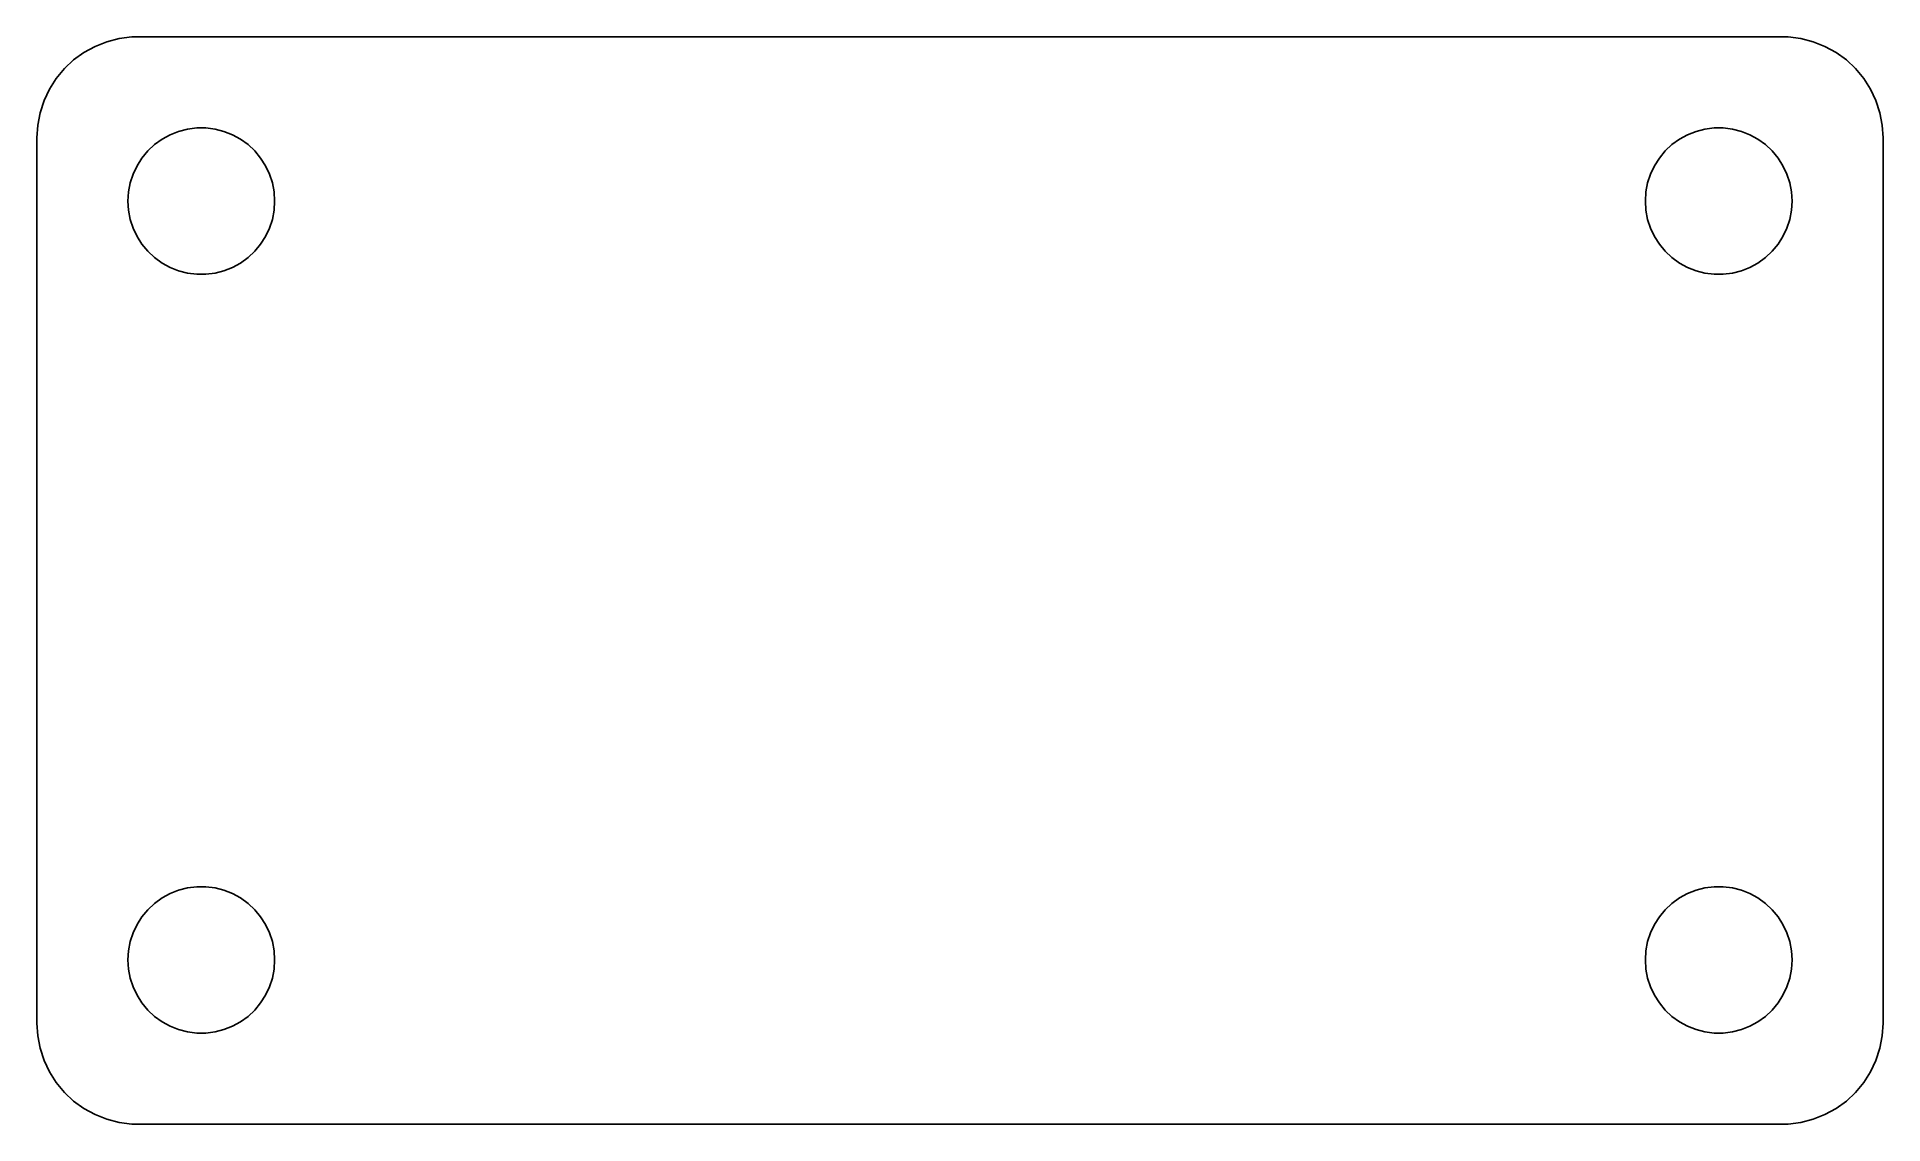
# Model space of a CAD drawing. Header units: metres. Extents: x -36.5 to 36.5, y -21.5 to 21.5.
import ezdxf

# ---------------------------------------------------------------- set-up
doc = ezdxf.new("R2010")
doc.units = ezdxf.units.M

msp = doc.modelspace()

# ---------------------------------------------------------------- linework, layer by layer
for p, q in [((-33.7361, 21.3042), (-34.2031, 21.1193)), ((-33.2495, 21.4291), (-33.7361, 21.3042)), ((-32.7512, 21.4921), (-33.2495, 21.4291)), ((32.7512, 21.4921), (-32.7512, 21.4921)), ((33.2495, 21.4291), (32.7512, 21.4921)), ((33.7361, 21.3042), (33.2495, 21.4291)), ((34.2031, 21.1193), (33.7361, 21.3042)), ((-35.0497, 20.582), (-35.4159, 20.2382)), ((-34.6433, 20.8773), (-35.0497, 20.582)), ((-34.2031, 21.1193), (-34.6433, 20.8773)), ((34.6433, 20.8773), (34.2031, 21.1193)), ((35.0497, 20.582), (34.6433, 20.8773)), ((35.4159, 20.2382), (35.0497, 20.582)), ((-35.7361, 19.8511), (-36.0052, 19.427)), ((-35.4159, 20.2382), (-35.7361, 19.8511)), ((35.7361, 19.8511), (35.4159, 20.2382)), ((36.0052, 19.427), (35.7361, 19.8511)), ((-36.0052, 19.427), (-36.2191, 18.9725)), ((36.2191, 18.9725), (36.0052, 19.427)), ((-36.3743, 18.4948), (-36.4685, 18.0013)), ((-36.2191, 18.9725), (-36.3743, 18.4948)), ((36.3743, 18.4948), (36.2191, 18.9725)), ((36.4685, 18.0013), (36.3743, 18.4948)), ((-36.4685, 18.0013), (-36.5, 17.5)), ((-31.5539, 17.4485), (-31.2348, 17.624)), ((-31.2348, 17.624), (-30.8961, 17.7581)), ((-30.8961, 17.7581), (-30.5434, 17.8486)), ((-30.5434, 17.8486), (-30.1821, 17.8943)), ((-30.1821, 17.8943), (-29.8179, 17.8943)), ((-29.8179, 17.8943), (-29.4566, 17.8486)), ((-29.4566, 17.8486), (-29.1039, 17.7581)), ((-29.1039, 17.7581), (-28.7652, 17.624)), ((-28.7652, 17.624), (-28.4461, 17.4485)), ((28.4461, 17.4485), (28.7652, 17.624)), ((28.7652, 17.624), (29.1039, 17.7581)), ((29.1039, 17.7581), (29.4566, 17.8486)), ((29.4566, 17.8486), (29.8179, 17.8943)), ((29.8179, 17.8943), (30.1821, 17.8943)), ((30.1821, 17.8943), (30.5434, 17.8486)), ((30.5434, 17.8486), (30.8961, 17.7581)), ((30.8961, 17.7581), (31.2348, 17.624)), ((31.2348, 17.624), (31.5539, 17.4485)), ((36.5, 17.5), (36.4685, 18.0013)), ((-36.5, 17.5), (-36.5, -17.5)), ((-32.3461, 16.7046), (-32.114, 16.9852)), ((-32.114, 16.9852), (-31.8485, 17.2345)), ((-31.8485, 17.2345), (-31.5539, 17.4485)), ((-28.4461, 17.4485), (-28.1515, 17.2345)), ((-28.1515, 17.2345), (-27.886, 16.9852)), ((-27.886, 16.9852), (-27.6538, 16.7046)), ((27.6538, 16.7046), (27.886, 16.9852)), ((27.886, 16.9852), (28.1515, 17.2345)), ((28.1515, 17.2345), (28.4461, 17.4485)), ((31.5539, 17.4485), (31.8485, 17.2345)), ((31.8485, 17.2345), (32.114, 16.9852)), ((32.114, 16.9852), (32.3461, 16.7046)), ((36.5, -17.5), (36.5, 17.5)), ((-32.8089, 15.7212), (-32.6964, 16.0676)), ((-32.6964, 16.0676), (-32.5413, 16.3971)), ((-32.5413, 16.3971), (-32.3461, 16.7046)), ((-27.6538, 16.7046), (-27.4587, 16.3971)), ((-27.4587, 16.3971), (-27.3036, 16.0676)), ((-27.3036, 16.0676), (-27.1911, 15.7212)), ((27.1911, 15.7212), (27.3036, 16.0676)), ((27.3036, 16.0676), (27.4587, 16.3971)), ((27.4587, 16.3971), (27.6538, 16.7046)), ((32.3461, 16.7046), (32.5413, 16.3971)), ((32.5413, 16.3971), (32.6964, 16.0676)), ((32.6964, 16.0676), (32.8089, 15.7212)), ((-32.9, 15), (-32.8771, 15.3635)), ((-32.8771, 15.3635), (-32.8089, 15.7212)), ((-27.1911, 15.7212), (-27.1229, 15.3635)), ((-27.1229, 15.3635), (-27.1, 15)), ((27.1, 15), (27.1229, 15.3635)), ((27.1229, 15.3635), (27.1911, 15.7212)), ((32.8089, 15.7212), (32.8771, 15.3635)), ((32.8771, 15.3635), (32.9, 15)), ((-32.8771, 14.6365), (-32.9, 15)), ((-32.8089, 14.2788), (-32.8771, 14.6365)), ((-27.1229, 14.6365), (-27.1911, 14.2788)), ((-27.1, 15), (-27.1229, 14.6365)), ((27.1229, 14.6365), (27.1, 15)), ((27.1911, 14.2788), (27.1229, 14.6365)), ((32.8771, 14.6365), (32.8089, 14.2788)), ((32.9, 15), (32.8771, 14.6365)), ((-32.6964, 13.9324), (-32.8089, 14.2788)), ((-32.5413, 13.6029), (-32.6964, 13.9324)), ((-27.3036, 13.9324), (-27.4587, 13.6029)), ((-27.1911, 14.2788), (-27.3036, 13.9324)), ((27.3036, 13.9324), (27.1911, 14.2788)), ((27.4587, 13.6029), (27.3036, 13.9324)), ((32.6964, 13.9324), (32.5413, 13.6029)), ((32.8089, 14.2788), (32.6964, 13.9324)), ((-32.3461, 13.2954), (-32.5413, 13.6029)), ((-32.114, 13.0148), (-32.3461, 13.2954)), ((-27.6538, 13.2954), (-27.886, 13.0148)), ((-27.4587, 13.6029), (-27.6538, 13.2954)), ((27.6538, 13.2954), (27.4587, 13.6029)), ((27.886, 13.0148), (27.6538, 13.2954)), ((32.3461, 13.2954), (32.114, 13.0148)), ((32.5413, 13.6029), (32.3461, 13.2954)), ((-31.8485, 12.7655), (-32.114, 13.0148)), ((-31.5539, 12.5514), (-31.8485, 12.7655)), ((-31.2348, 12.376), (-31.5539, 12.5514)), ((-28.4461, 12.5514), (-28.7652, 12.376)), ((-28.1515, 12.7655), (-28.4461, 12.5514)), ((-27.886, 13.0148), (-28.1515, 12.7655)), ((28.1515, 12.7655), (27.886, 13.0148)), ((28.4461, 12.5514), (28.1515, 12.7655)), ((28.7652, 12.376), (28.4461, 12.5514)), ((31.5539, 12.5514), (31.2348, 12.376)), ((31.8485, 12.7655), (31.5539, 12.5514)), ((32.114, 13.0148), (31.8485, 12.7655)), ((-30.8961, 12.2419), (-31.2348, 12.376)), ((-30.5434, 12.1514), (-30.8961, 12.2419)), ((-30.1821, 12.1057), (-30.5434, 12.1514)), ((-29.8179, 12.1057), (-30.1821, 12.1057)), ((-29.4566, 12.1514), (-29.8179, 12.1057)), ((-29.1039, 12.2419), (-29.4566, 12.1514)), ((-28.7652, 12.376), (-29.1039, 12.2419)), ((29.1039, 12.2419), (28.7652, 12.376)), ((29.4566, 12.1514), (29.1039, 12.2419)), ((29.8179, 12.1057), (29.4566, 12.1514)), ((30.1821, 12.1057), (29.8179, 12.1057)), ((30.5434, 12.1514), (30.1821, 12.1057)), ((30.8961, 12.2419), (30.5434, 12.1514)), ((31.2348, 12.376), (30.8961, 12.2419)), ((-31.5539, -12.5514), (-31.2348, -12.376)), ((-31.2348, -12.376), (-30.8961, -12.2419)), ((-30.8961, -12.2419), (-30.5434, -12.1514)), ((-30.5434, -12.1514), (-30.1821, -12.1057)), ((-30.1821, -12.1057), (-29.8179, -12.1057)), ((-29.8179, -12.1057), (-29.4566, -12.1514)), ((-29.4566, -12.1514), (-29.1039, -12.2419)), ((-29.1039, -12.2419), (-28.7652, -12.376)), ((-28.7652, -12.376), (-28.4461, -12.5514)), ((28.4461, -12.5514), (28.7652, -12.376)), ((28.7652, -12.376), (29.1039, -12.2419)), ((29.1039, -12.2419), (29.4566, -12.1514)), ((29.4566, -12.1514), (29.8179, -12.1057)), ((29.8179, -12.1057), (30.1821, -12.1057)), ((30.1821, -12.1057), (30.5434, -12.1514)), ((30.5434, -12.1514), (30.8961, -12.2419)), ((30.8961, -12.2419), (31.2348, -12.376)), ((31.2348, -12.376), (31.5539, -12.5514)), ((-32.3461, -13.2954), (-32.114, -13.0148)), ((-32.114, -13.0148), (-31.8485, -12.7655)), ((-31.8485, -12.7655), (-31.5539, -12.5514)), ((-28.4461, -12.5514), (-28.1515, -12.7655)), ((-28.1515, -12.7655), (-27.886, -13.0148)), ((-27.886, -13.0148), (-27.6538, -13.2954)), ((27.6538, -13.2954), (27.886, -13.0148)), ((27.886, -13.0148), (28.1515, -12.7655)), ((28.1515, -12.7655), (28.4461, -12.5514)), ((31.5539, -12.5514), (31.8485, -12.7655)), ((31.8485, -12.7655), (32.114, -13.0148)), ((32.114, -13.0148), (32.3461, -13.2954)), ((-32.6964, -13.9324), (-32.5413, -13.6029)), ((-32.5413, -13.6029), (-32.3461, -13.2954)), ((-27.6538, -13.2954), (-27.4587, -13.6029)), ((-27.4587, -13.6029), (-27.3036, -13.9324)), ((27.3036, -13.9324), (27.4587, -13.6029)), ((27.4587, -13.6029), (27.6538, -13.2954)), ((32.3461, -13.2954), (32.5413, -13.6029)), ((32.5413, -13.6029), (32.6964, -13.9324)), ((-32.8771, -14.6365), (-32.8089, -14.2788)), ((-32.8089, -14.2788), (-32.6964, -13.9324)), ((-27.3036, -13.9324), (-27.1911, -14.2788)), ((-27.1911, -14.2788), (-27.1229, -14.6365)), ((27.1229, -14.6365), (27.1911, -14.2788)), ((27.1911, -14.2788), (27.3036, -13.9324)), ((32.6964, -13.9324), (32.8089, -14.2788)), ((32.8089, -14.2788), (32.8771, -14.6365)), ((-32.9, -15), (-32.8771, -14.6365)), ((-32.8771, -15.3635), (-32.9, -15)), ((-27.1229, -14.6365), (-27.1, -15)), ((-27.1, -15), (-27.1229, -15.3635)), ((27.1, -15), (27.1229, -14.6365)), ((27.1229, -15.3635), (27.1, -15)), ((32.8771, -14.6365), (32.9, -15)), ((32.9, -15), (32.8771, -15.3635)), ((-32.8089, -15.7212), (-32.8771, -15.3635)), ((-32.6964, -16.0676), (-32.8089, -15.7212)), ((-27.1911, -15.7212), (-27.3036, -16.0676)), ((-27.1229, -15.3635), (-27.1911, -15.7212)), ((27.1911, -15.7212), (27.1229, -15.3635)), ((27.3036, -16.0676), (27.1911, -15.7212)), ((32.8089, -15.7212), (32.6964, -16.0676)), ((32.8771, -15.3635), (32.8089, -15.7212)), ((-32.5413, -16.3971), (-32.6964, -16.0676)), ((-32.3461, -16.7046), (-32.5413, -16.3971)), ((-32.114, -16.9852), (-32.3461, -16.7046)), ((-27.6538, -16.7046), (-27.886, -16.9852)), ((-27.4587, -16.3971), (-27.6538, -16.7046)), ((-27.3036, -16.0676), (-27.4587, -16.3971)), ((27.4587, -16.3971), (27.3036, -16.0676)), ((27.6538, -16.7046), (27.4587, -16.3971)), ((27.886, -16.9852), (27.6538, -16.7046)), ((32.3461, -16.7046), (32.114, -16.9852)), ((32.5413, -16.3971), (32.3461, -16.7046)), ((32.6964, -16.0676), (32.5413, -16.3971)), ((-36.5, -17.5), (-36.4685, -18.0013)), ((-31.8485, -17.2345), (-32.114, -16.9852)), ((-31.5539, -17.4485), (-31.8485, -17.2345)), ((-31.2348, -17.624), (-31.5539, -17.4485)), ((-28.4461, -17.4485), (-28.7652, -17.624)), ((-28.1515, -17.2345), (-28.4461, -17.4485)), ((-27.886, -16.9852), (-28.1515, -17.2345)), ((28.1515, -17.2345), (27.886, -16.9852)), ((28.4461, -17.4485), (28.1515, -17.2345)), ((28.7652, -17.624), (28.4461, -17.4485)), ((31.5539, -17.4485), (31.2348, -17.624)), ((31.8485, -17.2345), (31.5539, -17.4485)), ((32.114, -16.9852), (31.8485, -17.2345)), ((36.4685, -18.0013), (36.5, -17.5)), ((-36.4685, -18.0013), (-36.3743, -18.4948)), ((-30.8961, -17.7581), (-31.2348, -17.624)), ((-30.5434, -17.8486), (-30.8961, -17.7581)), ((-30.1821, -17.8943), (-30.5434, -17.8486)), ((-29.8179, -17.8943), (-30.1821, -17.8943)), ((-29.4566, -17.8486), (-29.8179, -17.8943)), ((-29.1039, -17.7581), (-29.4566, -17.8486)), ((-28.7652, -17.624), (-29.1039, -17.7581)), ((29.1039, -17.7581), (28.7652, -17.624)), ((29.4566, -17.8486), (29.1039, -17.7581)), ((29.8179, -17.8943), (29.4566, -17.8486)), ((30.1821, -17.8943), (29.8179, -17.8943)), ((30.5434, -17.8486), (30.1821, -17.8943)), ((30.8961, -17.7581), (30.5434, -17.8486)), ((31.2348, -17.624), (30.8961, -17.7581)), ((36.3743, -18.4948), (36.4685, -18.0013)), ((-36.3743, -18.4948), (-36.2191, -18.9725)), ((-36.2191, -18.9725), (-36.0052, -19.427)), ((36.0052, -19.427), (36.2191, -18.9725)), ((36.2191, -18.9725), (36.3743, -18.4948)), ((-36.0052, -19.427), (-35.7361, -19.8511)), ((35.7361, -19.8511), (36.0052, -19.427)), ((-35.7361, -19.8511), (-35.4159, -20.2382)), ((-35.4159, -20.2382), (-35.0497, -20.582)), ((35.0497, -20.582), (35.4159, -20.2382)), ((35.4159, -20.2382), (35.7361, -19.8511)), ((-35.0497, -20.582), (-34.6433, -20.8773)), ((-34.6433, -20.8773), (-34.2031, -21.1193)), ((-34.2031, -21.1193), (-33.7361, -21.3042)), ((33.7361, -21.3042), (34.2031, -21.1193)), ((34.2031, -21.1193), (34.6433, -20.8773)), ((34.6433, -20.8773), (35.0497, -20.582)), ((-33.7361, -21.3042), (-33.2495, -21.4291)), ((-33.2495, -21.4291), (-32.7512, -21.4921)), ((-32.7512, -21.4921), (32.7512, -21.4921)), ((32.7512, -21.4921), (33.2495, -21.4291)), ((33.2495, -21.4291), (33.7361, -21.3042))]:
    msp.add_line(p, q)

doc.saveas('drawing.dxf')
